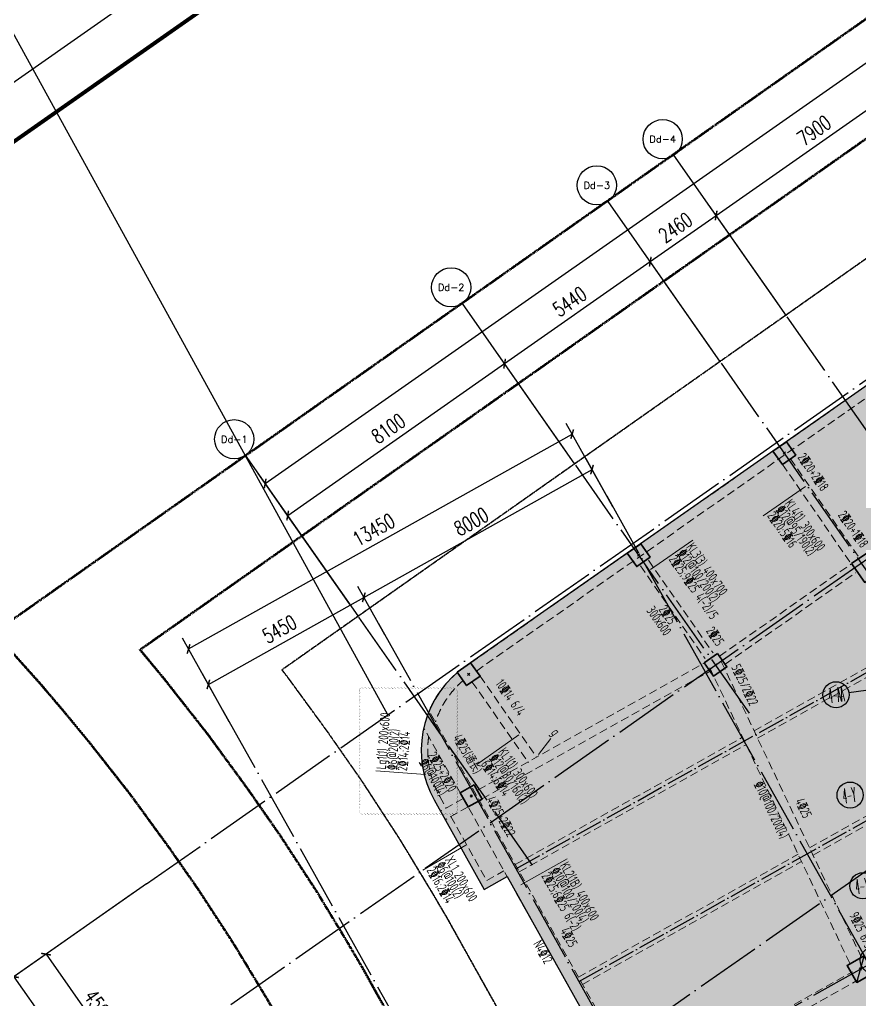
# Model space of a CAD drawing. Header units: millimetres. Extents: x 1089227 to 13101469, y 618865 to 10240562.
# Drawn here: x 3676244 to 3701960, y 4829554 to 4859553 of the extents above; entities that cross this region are included whole.
import ezdxf
from ezdxf.enums import TextEntityAlignment as Align

# ---------------------------------------------------------------- set-up
doc = ezdxf.new("R2010")
doc.units = ezdxf.units.MM
doc.header["$LTSCALE"] = 1000
doc.header["$PDMODE"] = 3
doc.header["$PDSIZE"] = 200
for name, pattern in [('A09-G-CTRL-用地红线+建筑退线_设计区$0$A02-G-MAIN-用地红线+退线_设计区$0$Redline1', [20, 10, -2, 2, -2, 2, -2]), ('A09-G-CTRL-用地红线+建筑退线_设计区$0$Controlline1', [12.8, 8, -1.6, 1.6, -1.6]), ('DOTE', [2.42, 2, -0.2, 0.02, -0.2]), ('GB_DASHDOT3', [1.0675, 0.84, -0.105, 0.0175, -0.105]), ('HIDDEN', [0.375, 0.25, -0.125])]:
    doc.linetypes.add(name, pattern=pattern)
doc.layers.get('0').update_dxf_attribs({"linetype": 'CONTINUOUS'})
doc.layers.get('Defpoints').update_dxf_attribs({"linetype": 'CONTINUOUS'})
doc.layers.add('0914调整', color=1, linetype='CONTINUOUS', plot=False)
doc.layers.add('TK-MEMO', color=8, linetype='CONTINUOUS', plot=False)
for name, color, linetype, lineweight in [('A09-G-CTRL-用地红线+建筑退线_设计区$0$Z-REDL(用地红线)', 10, 'CONTINUOUS', 60), ('A09-G-CTRL-用地红线+建筑退线_设计区$0$Z-REDL-CTRL(建筑控制线)', 40, 'CONTINUOUS', 35), ('S-BEAM-DASH', 4, 'HIDDEN', 0), ('S-COLU', 30, 'CONTINUOUS', 0), ('S-SLAB-HATCH', 73, 'CONTINUOUS', 0), ('梁原位标注', 7, 'CONTINUOUS', 18), ('梁名称编号', 2, 'CONTINUOUS', 18), ('梁标注引线', 2, 'CONTINUOUS', 18), ('梁集中标注', 2, 'CONTINUOUS', 18)]:
    doc.layers.add(name, color=color, linetype=linetype, lineweight=lineweight)
for name, color, linetype in [('AXIS', 3, 'CONTINUOUS'), ('AXIS_TEXT', 7, 'CONTINUOUS'), ('C-H', 8, 'CONTINUOUS'), ('DOTE', 1, 'DOTE'), ('S-GRID-DE', 11, 'GB_DASHDOT3'), ('TK', 4, 'CONTINUOUS'), ('TK-TEXT', 7, 'CONTINUOUS'), ('VHBoundary', 4, 'CONTINUOUS'), ('单形心', 4, 'CONTINUOUS'), ('辅助', 7, 'CONTINUOUS'), ('降板范围', 7, 'CONTINUOUS')]:
    doc.layers.add(name, color=color, linetype=linetype)
doc.styles.add('_TCH_AXIS', font='COMPLEX', dxfattribs={"bigfont": 'AllInOneBig.shx'})
doc.styles.add('_TCH_DIM_T3', font='SIMPLEX', dxfattribs={"width": 0.705882, "bigfont": 'AllInOneBig.shx'})
doc.styles.add('COMPLEX', font='COMPLEX', dxfattribs={"bigfont": 'AllInOneBig.shx'})
doc.styles.add('SADITK', font='sadixcsg.shx', dxfattribs={"bigfont": 'AllInOneBig.shx'})
doc.styles.add('SADITK-SX', font='simfang.ttf', dxfattribs={"width": 0.7})
doc.styles.add('Style 1', font='yjkeng.shx', dxfattribs={"width": 0.7, "height": 300, "bigfont": 'yjkchn.shx'})
doc.dimstyles.new('_TCH_ARCH&&150', dxfattribs={"dimtxt": 446.25, "dimasz": 150, "dimexe": 375, "dimexo": 450, "dimgap": 189.375, "dimtad": 1, "dimdec": 0, "dimzin": 0, "dimdsep": 46, "dimtxsty": '_TCH_DIM_T3', "dimblk": 'ARCHTICK', "dimcen": 0.09, "dimclrt": 7, "dimazin": 2, "dimtfac": 1, "dimtdec": 0, "dimtix": 1, "dimtmove": 2, "dimatfit": 3, "dimfxl": 0, "dimtolj": 1, "dimtzin": 0, "dimarcsym": 0})
doc.dimstyles.new('_TCH_ARCH-100', dxfattribs={"dimscale": 100, "dimtxt": 2.975, "dimasz": 1, "dimexe": 2.5, "dimexo": 3, "dimgap": 1, "dimtad": 1, "dimdec": 0, "dimzin": 0, "dimdsep": 46, "dimtxsty": '_TCH_DIM_T3', "dimblk": 'ARCHTICK', "dimcen": 0.09, "dimclrt": 7, "dimazin": 2, "dimtfac": 1, "dimtdec": 0, "dimtix": 1, "dimtmove": 2, "dimatfit": 3, "dimfxl": 0, "dimtolj": 1, "dimtzin": 0, "dimarcsym": 0})

# ---------------------------------------------------------------- blocks, each defined once
blk = doc.blocks.new('0323最综用地红线')
at = {"layer": 'A09-G-CTRL-用地红线+建筑退线_设计区$0$Z-REDL(用地红线)', "color": 1, "linetype": 'A09-G-CTRL-用地红线+建筑退线_设计区$0$A02-G-MAIN-用地红线+退线_设计区$0$Redline1', "ltscale": 0.0005}
for points in [[(8138696, 3502107), (8115930, 3542824), (8115518, 3543566), (8115083, 3544303), (8114192, 3545772), (8113134, 3547397), (8112184, 3548757), (8111024, 3550345), (8109764, 3551947), (8108980, 3552895), (8108279, 3553719), (8107449, 3554647), (8106876, 3555285), (8107102, 3555445), (8142901, 3580643), (8156927, 3591183), (8157094, 3591770), (8196348, 3620115), (8200699, 3623266), (8228263, 3643169)], [(8140691, 3504687), (8118551, 3544286), (8118121, 3545058), (8117658, 3545843), (8116732, 3547370), (8115621, 3549075), (8114626, 3550500), (8113415, 3552157), (8112100, 3553830), (8111334, 3554756), (8144666, 3578217), (8159537, 3589391), (8159695, 3589947), (8198106, 3617684), (8202457, 3620835), (8229924, 3640668)]]:
    blk.add_lwpolyline(points, dxfattribs=at)
at = {"layer": 'A09-G-CTRL-用地红线+建筑退线_设计区$0$Z-REDL-CTRL(建筑控制线)', "linetype": 'A09-G-CTRL-用地红线+建筑退线_设计区$0$Controlline1', "ltscale": 0.0005, "flags": 128}
blk.add_lwpolyline([(8299567, 3686108), (8326626, 3675265), (8336400, 3687495), (8338983, 3690878), (8341712, 3688883), (8341724, 3688834), (8348492, 3681996), (8336495, 3657264), (8335815, 3655857), (8334921, 3653765), (8334408, 3652495), (8333554, 3650188), (8332762, 3647815), (8332296, 3646270), (8331866, 3644682), (8331460, 3643007), (8331063, 3641145), (8330737, 3639422), (8330293, 3636480), (8330017, 3634043), (8329761, 3630317), (8329732, 3627942), (8329763, 3625708), (8329928, 3622644), (8330113, 3620704), (8330325, 3618642), (8330653, 3615645), (8331572, 3606971), (8333151, 3600656), (8334420, 3595620), (8335099, 3592902), (8332162, 3588340), (8329462, 3587873), (8325135, 3587049), (8322510, 3586515), (8319525, 3585891), (8317926, 3585544), (8316578, 3585249), (8315535, 3585011), (8313300, 3584499), (8310791, 3583894), (8309251, 3583537), (8305740, 3582637), (8303918, 3582156), (8302104, 3581668), (8299703, 3581012), (8297227, 3580315), (8295056, 3579682), (8292998, 3579074), (8290643, 3578358), (8288572, 3577710), (8287591, 3577398), (8286161, 3576940), (8284503, 3576401), (8282624, 3575767), (8281086, 3575247), (8278146, 3574222), (8273894, 3572680), (8272471, 3572149), (8271089, 3571640), (8267888, 3570407), (8264331, 3569000), (8260702, 3567515), (8258549, 3566609), (8254947, 3565066), (8252185, 3563832), (8250834, 3563232), (8249176, 3562470), (8247994, 3561930), (8245505, 3560754), (8242980, 3559544), (8239801, 3558013), (8237959, 3557076), (8235838, 3555996), (8233384, 3554698), (8228450, 3552051), (8226178, 3550787), (8222141, 3548504), (8215629, 3544667), (8213710, 3543497), (8193657, 3531175), (8180322, 3522990), (8166408, 3514440), (8156991, 3508658), (8151138, 3505062), (8142685, 3507267), (8121171, 3545747), (8120724, 3546549), (8120233, 3547383), (8119272, 3548967), (8118108, 3550752), (8117067, 3552244), (8115806, 3553970), (8115672, 3554140), (8146431, 3575790), (8162146, 3587599), (8162295, 3588125), (8199863, 3615253), (8204215, 3618404), (8231584, 3638167), (8260590, 3655826), (8295376, 3680010)], close=True, dxfattribs=at)
blk = doc.blocks.new('template_31-施工图_A0_A0_1.0000_3fa9c08c64a9101061c9a26412af947e', base_point=(-1189, 0))
at = {"layer": 'TK'}
blk.add_lwpolyline([(-1189, 841), (1189, 841), (1189, 0), (-1189, 0)], close=True, dxfattribs=at)
at = {"layer": 'TK', "const_width": 0.8}
blk.add_lwpolyline([(-1164, 831), (-1164, 10), (1179, 10), (1179, 831)], close=True, dxfattribs=at)
at = {"layer": 'VHBoundary'}
blk.add_lwpolyline([(-1189, 841), (1189, 841), (1189, 0), (-1189, 0)], close=True, dxfattribs=at)
at = {"layer": 'TK-MEMO', "style": 'SADITK', "width": 0.8}
for s, p in [('灰色文字和线型：不打印，请确保识别区内无其他图素；', (-1190.29, 956.19)), ('白色文字：不编辑时不打印，请勿超出所在区域。否则可能引起签章识别问题', (-1190.26, 919.14)), ('同一行需多名人员签字时，印刷体签名：1.同一行人名在同一单元中（图框、同个参照或块），若分多个，签字将出错；', (-1190.26, 882.09))]:
    blk.add_text(s, height=28.5, dxfattribs=at).set_placement(p, align=Align.BOTTOM_LEFT)
at = {"layer": 'TK-TEXT', "style": 'SADITK-SX', "width": 0.7}
for tag, p in [('市政会签', (-1176, 381.5)), ('园林会签', (-1176, 343.5)), ('幕墙会签', (-1176, 305.5)), ('装饰会签', (-1176, 267.5)), ('燃气会签', (-1176, 229.5)), ('暖通会签', (-1176, 191.5)), ('电气会签', (-1176, 153.5)), ('给排水会签', (-1176, 115.5)), ('结构会签', (-1176, 77.5)), ('建筑会签', (-1176, 39.5))]:
    blk.add_attdef(tag, text='', height=4, rotation=90, dxfattribs=at).set_placement(p, align=Align.MIDDLE_CENTER)
for tag, height, p in [('专业审定', 4, (1134.75, 268)), ('专业审核', 4, (1134.75, 248)), ('项目负责1', 4, (1134.75, 238)), ('项目负责2', 4, (1134.75, 228)), ('专业负责1', 4, (1134.75, 218)), ('专业负责2', 4, (1134.75, 208)), ('专业校对', 4, (1134.75, 198)), ('专业设计', 4, (1134.75, 188)), ('方案设计', 4, (1134.75, 178)), ('专业制图', 4, (1134.75, 168)), ('建设单位_001', 4, (1148.5, 140)), ('建设地点_001', 4, (1148.5, 124)), ('工程名称_001', 4, (1148.5, 106)), ('子项名称_001', 4, (1148.5, 86)), ('图纸名称_001', 4, (1148.5, 66)), ('版次', 4, (1129.5, 53)), ('日期', 4, (1165, 53)), ('图别', 4, (1129.5, 43)), ('图号', 4, (1165, 43)), ('合同号', 4, (1136, 30)), ('项目编号1', 2, (1114.06, 13.58)), ('阶段编号1', 2, (1132.25, 13.75)), ('子项编号1', 2, (1144.75, 13.75))]:
    blk.add_attdef(tag, text='', height=height, dxfattribs=at).set_placement(p, align=Align.MIDDLE_CENTER)
blk = doc.blocks.new('_AXISO')
blk.add_circle((0, 0), 0.5)
at = {"layer": 'AXIS_TEXT', "style": 'COMPLEX', "width": 1.041667}
blk.add_attdef('A', text='', height=0.56, dxfattribs=at).set_placement((-0.25, -0.28), (0.25, -0.28), align=Align.FIT)
blk = doc.blocks.new('_ArchTick')
at = {"color": 0, "linetype": 'ByBlock', "const_width": 0.3}
blk.add_lwpolyline([(-0.71, -0.71), (0.71, 0.71)], dxfattribs=at)
blk = doc.blocks.new('*D45')
at = {"layer": 'AXIS', "color": 0, "lineweight": -2, "transparency": 16777216}
for p, q in [((-1568, 35500), (-4818, 35500)), ((-4568, -1000), (-4568, 35500)), ((-1568, -1000), (-4818, -1000))]:
    blk.add_line(p, q, dxfattribs=at)
at = {"layer": 'Defpoints', "color": 0, "transparency": 16777216}
for p in [(-4568, 35500), (-1268, 35500), (-1268, -1000)]:
    blk.add_point(p, dxfattribs=at)
at = {"layer": 'AXIS', "color": 0, "linetype": 'ByBlock', "lineweight": -2, "transparency": 16777216, "xscale": 100, "yscale": 100, "zscale": 100}
for p, rotation in [((-4568, 35500), 90), ((-4568, -1000), 270)]:
    blk.add_blockref('_ArchTick', p, dxfattribs=dict(at, rotation=rotation))
at = {"layer": 'AXIS', "color": 7, "transparency": 16777216, "insert": (-4817, 17250), "char_height": 297.5, "attachment_point": 5, "rotation": 90, "style": '_TCH_DIM_T3'}
blk.add_mtext('\\A1;36500', dxfattribs=at)
blk = doc.blocks.new('*D416')
at = {"layer": 'AXIS', "color": 0, "lineweight": -2, "transparency": 16777216}
for p, q in [((-209784, 19436), (-211213, 21988)), ((-222765, 15090), (-211030, 21661)), ((-221519, 12865), (-222948, 15417))]:
    blk.add_line(p, q, dxfattribs=at)
at = {"layer": 'Defpoints', "color": 0, "transparency": 16777216}
for p in [(-211030, 21661), (-209564, 19043), (-221300, 12472)]:
    blk.add_point(p, dxfattribs=at)
at = {"layer": 'AXIS', "color": 0, "lineweight": -2, "transparency": 16777216, "xscale": 150, "yscale": 150, "zscale": 150}
for p, rotation in [((-211030, 21661), 29.2447278322574), ((-222765, 15090), 209.2447278322574)]:
    blk.add_blockref('_ArchTick', p, dxfattribs=dict(at, rotation=rotation))
at = {"layer": 'AXIS', "color": 7, "transparency": 16777216, "insert": (-217099, 18735), "char_height": 446.2, "attachment_point": 5, "rotation": 29.2447, "style": '_TCH_DIM_T3'}
blk.add_mtext('\\A1;13450', dxfattribs=at)
blk = doc.blocks.new('*D417')
at = {"layer": 'AXIS', "color": 0, "lineweight": -2, "transparency": 16777216}
for p, q in [((-216764, 15527), (-217587, 16997)), ((-222159, 14007), (-217404, 16670)), ((-221519, 12865), (-222342, 14335))]:
    blk.add_line(p, q, dxfattribs=at)
at = {"layer": 'Defpoints', "color": 0, "transparency": 16777216}
for p in [(-217404, 16670), (-216544, 15135), (-221300, 12472)]:
    blk.add_point(p, dxfattribs=at)
at = {"layer": 'AXIS', "color": 0, "lineweight": -2, "transparency": 16777216, "xscale": 150, "yscale": 150, "zscale": 150}
for p, rotation in [((-217404, 16670), 29.24472783225806), ((-222159, 14007), 209.2447278322581)]:
    blk.add_blockref('_ArchTick', p, dxfattribs=dict(at, rotation=rotation))
at = {"layer": 'AXIS', "color": 7, "transparency": 16777216, "insert": (-219983, 15699), "char_height": 446.2, "attachment_point": 5, "rotation": 29.2447, "style": '_TCH_DIM_T3'}
blk.add_mtext('\\A1;5450', dxfattribs=at)
blk = doc.blocks.new('*D418')
at = {"layer": 'AXIS', "color": 0, "lineweight": -2, "transparency": 16777216}
for p, q in [((-209784, 19436), (-210607, 20905)), ((-217404, 16670), (-210424, 20578)), ((-216764, 15527), (-217587, 16997))]:
    blk.add_line(p, q, dxfattribs=at)
at = {"layer": 'Defpoints', "color": 0, "transparency": 16777216}
for p in [(-210424, 20578), (-209564, 19043), (-216544, 15135)]:
    blk.add_point(p, dxfattribs=at)
at = {"layer": 'AXIS', "color": 0, "lineweight": -2, "transparency": 16777216, "xscale": 150, "yscale": 150, "zscale": 150}
for p, rotation in [((-210424, 20578), 29.24472783225697), ((-217404, 16670), 209.244727832257)]:
    blk.add_blockref('_ArchTick', p, dxfattribs=dict(at, rotation=rotation))
at = {"layer": 'AXIS', "color": 7, "transparency": 16777216, "insert": (-214115, 18984), "char_height": 446.2, "attachment_point": 5, "rotation": 29.2447, "style": '_TCH_DIM_T3'}
blk.add_mtext('\\A1;8000', dxfattribs=at)
blk = doc.blocks.new('*D467')
at = {"layer": 'AXIS', "color": 0, "lineweight": -2, "transparency": 16777216}
for p, q in [((-224420, 7648), (-228413, 4851)), ((-228105, 5066), (-221050, -5009)), ((-217364, -2427), (-221357, -5224))]:
    blk.add_line(p, q, dxfattribs=at)
at = {"layer": 'Defpoints', "color": 0, "transparency": 16777216}
for p in [(-224051, 7906), (-216995, -2169), (-221050, -5009)]:
    blk.add_point(p, dxfattribs=at)
at = {"layer": 'AXIS', "color": 0, "lineweight": -2, "transparency": 16777216, "xscale": 150, "yscale": 150, "zscale": 150}
for p, rotation in [((-228105, 5066), 125.0053220653171), ((-221050, -5009), 305.0053220653171)]:
    blk.add_blockref('_ArchTick', p, dxfattribs=dict(at, rotation=rotation))
at = {"layer": 'AXIS', "color": 7, "transparency": 16777216, "insert": (-224240, 265), "char_height": 446.2, "attachment_point": 5, "rotation": 305.0053, "style": '_TCH_DIM_T3'}
blk.add_mtext('\\A1;12300', dxfattribs=at)
blk = doc.blocks.new('*D469')
at = {"layer": 'AXIS', "color": 0, "lineweight": -2, "transparency": 16777216}
for p, q in [((-224420, 7648), (-227430, 5539)), ((-227123, 5755), (-224541, 2069)), ((-221838, 3962), (-224848, 1853))]:
    blk.add_line(p, q, dxfattribs=at)
at = {"layer": 'Defpoints', "color": 0, "transparency": 16777216}
for p in [(-224051, 7906), (-221470, 4220), (-224541, 2069)]:
    blk.add_point(p, dxfattribs=at)
at = {"layer": 'AXIS', "color": 0, "lineweight": -2, "transparency": 16777216, "xscale": 150, "yscale": 150, "zscale": 150}
for p, rotation in [((-227123, 5755), 125.0053220653233), ((-224541, 2069), 305.0053220653233)]:
    blk.add_blockref('_ArchTick', p, dxfattribs=dict(at, rotation=rotation))
at = {"layer": 'AXIS', "color": 7, "transparency": 16777216, "insert": (-225494, 4148), "char_height": 446.2, "attachment_point": 5, "rotation": 305.0053, "style": '_TCH_DIM_T3'}
blk.add_mtext('\\A1;4500', dxfattribs=at)
blk = doc.blocks.new('*D470')
at = {"layer": 'AXIS', "color": 0, "lineweight": -2, "transparency": 16777216}
for p, q in [((-36450, 143503), (-39246, 147497)), ((-220421, 20154), (-39031, 147189)), ((-217839, 16468), (-220636, 20461))]:
    blk.add_line(p, q, dxfattribs=at)
at = {"layer": 'Defpoints', "color": 0, "transparency": 16777216}
for p in [(-39031, 147189), (-36192, 143135), (-217581, 16100)]:
    blk.add_point(p, dxfattribs=at)
at = {"layer": 'AXIS', "color": 0, "lineweight": -2, "transparency": 16777216, "xscale": 150, "yscale": 150, "zscale": 150}
for p, rotation in [((-39031, 147189), 35.00532206532372), ((-220421, 20154), 215.0053220653237)]:
    blk.add_blockref('_ArchTick', p, dxfattribs=dict(at, rotation=rotation))
at = {"layer": 'AXIS', "color": 7, "transparency": 16777216, "insert": (-129962, 84010), "char_height": 446.2, "attachment_point": 5, "rotation": 35.0053, "style": '_TCH_DIM_T3'}
blk.add_mtext('\\A1;221450', dxfattribs=at)
blk = doc.blocks.new('*D471')
at = {"layer": 'AXIS', "color": 0, "lineweight": -2, "transparency": 16777216}
for p, q in [((-211204, 21115), (-213313, 24125)), ((-219732, 19171), (-213097, 23818)), ((-217839, 16468), (-219947, 19478))]:
    blk.add_line(p, q, dxfattribs=at)
at = {"layer": 'Defpoints', "color": 0, "transparency": 16777216}
for p in [(-213097, 23818), (-210946, 20746), (-217581, 16100)]:
    blk.add_point(p, dxfattribs=at)
at = {"layer": 'AXIS', "color": 0, "lineweight": -2, "transparency": 16777216, "xscale": 150, "yscale": 150, "zscale": 150}
for p, rotation in [((-213097, 23818), 35.00532206532461), ((-219732, 19171), 215.0053220653246)]:
    blk.add_blockref('_ArchTick', p, dxfattribs=dict(at, rotation=rotation))
at = {"layer": 'AXIS', "color": 7, "transparency": 16777216, "insert": (-216651, 21832), "char_height": 446.2, "attachment_point": 5, "rotation": 35.0053, "style": '_TCH_DIM_T3'}
blk.add_mtext('\\A1;8100', dxfattribs=at)
blk = doc.blocks.new('*D472')
at = {"layer": 'AXIS', "color": 0, "lineweight": -2, "transparency": 16777216}
for p, q in [((-206748, 24235), (-208857, 27246)), ((-213097, 23818), (-208642, 26938)), ((-211204, 21115), (-213313, 24125))]:
    blk.add_line(p, q, dxfattribs=at)
at = {"layer": 'Defpoints', "color": 0, "transparency": 16777216}
for p in [(-208642, 26938), (-206490, 23867), (-210946, 20746)]:
    blk.add_point(p, dxfattribs=at)
at = {"layer": 'AXIS', "color": 0, "lineweight": -2, "transparency": 16777216, "xscale": 150, "yscale": 150, "zscale": 150}
for p, rotation in [((-208642, 26938), 35.00532206532261), ((-213097, 23818), 215.0053220653226)]:
    blk.add_blockref('_ArchTick', p, dxfattribs=dict(at, rotation=rotation))
at = {"layer": 'AXIS', "color": 7, "transparency": 16777216, "insert": (-211106, 25716), "char_height": 446.2, "attachment_point": 5, "rotation": 35.0053, "style": '_TCH_DIM_T3'}
blk.add_mtext('\\A1;5440', dxfattribs=at)
blk = doc.blocks.new('*D473')
at = {"layer": 'AXIS', "color": 0, "lineweight": -2, "transparency": 16777216}
for p, q in [((-204733, 25647), (-206842, 28657)), ((-208642, 26938), (-206627, 28350)), ((-206748, 24235), (-208857, 27246))]:
    blk.add_line(p, q, dxfattribs=at)
at = {"layer": 'Defpoints', "color": 0, "transparency": 16777216}
for p in [(-206627, 28350), (-204475, 25278), (-206490, 23867)]:
    blk.add_point(p, dxfattribs=at)
at = {"layer": 'AXIS', "color": 0, "lineweight": -2, "transparency": 16777216, "xscale": 150, "yscale": 150, "zscale": 150}
for p, rotation in [((-206627, 28350), 35.0053220653228), ((-208642, 26938), 215.0053220653228)]:
    blk.add_blockref('_ArchTick', p, dxfattribs=dict(at, rotation=rotation))
at = {"layer": 'AXIS', "color": 7, "transparency": 16777216, "insert": (-207871, 27982), "char_height": 446.2, "attachment_point": 5, "rotation": 35.0053, "style": '_TCH_DIM_T3'}
blk.add_mtext('\\A1;2460', dxfattribs=at)
blk = doc.blocks.new('*D474')
at = {"layer": 'AXIS', "color": 0, "lineweight": -2, "transparency": 16777216}
for p, q in [((-198263, 30178), (-200371, 33189)), ((-206627, 28350), (-200156, 32881)), ((-204733, 25647), (-206842, 28657))]:
    blk.add_line(p, q, dxfattribs=at)
at = {"layer": 'Defpoints', "color": 0, "transparency": 16777216}
for p in [(-200156, 32881), (-198004, 29810), (-204475, 25278)]:
    blk.add_point(p, dxfattribs=at)
at = {"layer": 'AXIS', "color": 0, "lineweight": -2, "transparency": 16777216, "xscale": 150, "yscale": 150, "zscale": 150}
for p, rotation in [((-200156, 32881), 35.00532206532433), ((-206627, 28350), 215.0053220653243)]:
    blk.add_blockref('_ArchTick', p, dxfattribs=dict(at, rotation=rotation))
at = {"layer": 'AXIS', "color": 7, "transparency": 16777216, "insert": (-203628, 30953), "char_height": 446.2, "attachment_point": 5, "rotation": 35.0053, "style": '_TCH_DIM_T3'}
blk.add_mtext('\\A1;7900', dxfattribs=at)
blk = doc.blocks.new('BANWANG_XINGXIN')
at = {"color": 0}
for points in [[(0.71, 0.71), (-0.71, -0.71)], [(-0.71, 0.71), (0.71, -0.71)]]:
    blk.add_lwpolyline(points, dxfattribs=at)
blk = doc.blocks.new('1F柱网-0808')
at = {"layer": 'S-COLU', "lineweight": 35}
for points in [[(-19665, 74123), (-20075, 73837), (-19788, 73427), (-19379, 73714)], [(-24121, 71003), (-24531, 70716), (-24244, 70306), (-23834, 70593)], [(-17670, 70394), (-17178, 70738), (-16777, 70165), (-17268, 69821)], [(-21769, 67644), (-22179, 67358), (-21892, 66948), (-21483, 67235)], [(-29323, 67360), (-29732, 67073), (-29446, 66663), (-29036, 66950)], [(-29211, 63631), (-29647, 63387), (-29403, 62951), (-28966, 63195)], [(-17284, 58400), (-17807, 58107), (-17514, 57583), (-16991, 57876)]]:
    blk.add_lwpolyline(points, close=True, dxfattribs=at)
at = {"layer": '单形心', "xscale": 50, "yscale": 50, "zscale": 50}
for p in [(-19727, 73775), (-24183, 70655), (-21831, 67296), (-29384, 67012), (-29307, 63291), (-17399, 57991)]:
    blk.add_blockref('BANWANG_XINGXIN', p, dxfattribs=at)
blk = doc.blocks.new('2FJGBZ')
at = {"layer": 'C-H'}
h = blk.add_hatch(color=256, dxfattribs=at)
h.dxf.hatch_style = 1
h.paths.add_polyline_path([(-20075, 73837), (-19666, 74124), (-19378, 73714), (-19788, 73428)])
h = blk.add_hatch(color=256, dxfattribs=at)
h.dxf.hatch_style = 1
h.paths.add_polyline_path([(-24531, 70716), (-24121, 71003), (-23833, 70592), (-24244, 70307)])
h = blk.add_hatch(color=256, dxfattribs=at)
h.dxf.hatch_style = 1
h.paths.add_polyline_path([(-17670, 70394), (-17178, 70738), (-16776, 70164), (-17268, 69821)])
h = blk.add_hatch(color=256, dxfattribs=at)
h.dxf.hatch_style = 1
h.paths.add_polyline_path([(-22179, 67358), (-21769, 67644), (-21481, 67234), (-21892, 66948)])
h = blk.add_hatch(color=256, dxfattribs=at)
h.dxf.hatch_style = 1
h.paths.add_polyline_path([(-29732, 67073), (-29323, 67360), (-29035, 66950), (-29445, 66664)])
h = blk.add_hatch(color=256, dxfattribs=at)
h.dxf.hatch_style = 1
h.paths.add_polyline_path([(-29644, 63389), (-29209, 63631), (-28963, 63196), (-29401, 62951)])
h = blk.add_hatch(color=256, dxfattribs=at)
h.dxf.hatch_style = 1
h.paths.add_polyline_path([(-17807, 58107), (-17282, 58401), (-16990, 57876), (-17514, 57583)])
at = {"layer": 'S-SLAB-HATCH'}
h = blk.add_hatch(dxfattribs=at)
h.set_pattern_fill('松散材料', color=256, scale=200, angle=8)
h.set_pattern_definition([(8.0000004, (-5457252.86, 1932872.46), (133.485347, 397.445483), [0, -375])])
h.paths.add_polyline_path([(-9941, 34947), (-8108, 35973), (-7021, 34031), (-8854, 33005)], flags=16)
h.paths.add_polyline_path([(-5324, 26702), (-3492, 27727), (-2393, 25764), (-4225, 24738)], flags=16)
h.paths.add_polyline_path([(-593, 32496), (-676, 33091), (-924, 33056), (-1230, 35235), (701, 35506), (1091, 32733)], flags=16)
h.paths.add_polyline_path([(9248, 37919), (14299, 38629), (14772, 35262), (9722, 34554)], flags=16)
h.paths.add_polyline_path([(-685, 57224), (-2616, 56953), (-2950, 59330), (-1019, 59601)], flags=17)
h.paths.add_polyline_path([(-1646, 64057), (-2933, 63876), (-3114, 65163), (-1827, 65344)], flags=16)
h.paths.add_polyline_path([(-24126, 53937), (-21332, 55501), (-20160, 53408), (-22952, 51844)], flags=16)
edge = h.paths.add_edge_path()
edge.add_line((8274, 69995), (8191, 70590))
edge.add_line((8191, 70590), (3804, 69973))
edge.add_line((3804, 69973), (2121, 81951))
edge.add_line((2121, 81951), (-4347, 81042))
edge.add_line((-4347, 81042), (-6158, 83583))
edge.add_line((-6158, 83583), (-29732, 67073))
edge.add_line((-29732, 67073), (-29727, 67065))
edge.add_arc((-27730, 64687), 3105, 130.0192, 209.2114)
edge.add_line((-30440, 63171), (-28906, 60430))
edge.add_line((-28906, 60430), (-28209, 60820))
edge.add_line((-28209, 60820), (-23030, 51571))
edge.add_line((-23030, 51571), (-21720, 52305))
edge.add_line((-21720, 52305), (-19375, 48117))
edge.add_line((-19375, 48117), (-20683, 47384))
edge.add_line((-20683, 47384), (-16580, 40054))
edge.add_line((-16580, 40054), (-15271, 40787))
edge.add_line((-15271, 40787), (-13928, 38388))
edge.add_line((-13928, 38388), (-15237, 37655))
edge.add_line((-15237, 37655), (-7004, 22953))
edge.add_line((-7004, 22953), (-2295, 25590))
edge.add_line((-2295, 25590), (192, 21150))
edge.add_line((192, 21150), (9708, 26465))
edge.add_line((9708, 26465), (9462, 26902))
edge.add_line((9462, 26902), (13922, 29398))
edge.add_line((13922, 29398), (14261, 29587))
edge.add_line((14261, 29587), (12238, 32884))
edge.add_line((12238, 32884), (12186, 33190))
edge.add_line((12186, 33190), (11986, 34618))
edge.add_line((11986, 34618), (14806, 35014))
edge.add_line((14806, 35014), (14841, 34766))
edge.add_line((14841, 34766), (15435, 34850))
edge.add_line((15435, 34850), (15296, 35840))
edge.add_line((15296, 35840), (15049, 35805))
edge.add_line((15049, 35805), (14786, 37687))
edge.add_line((14786, 37687), (14735, 37681))
edge.add_line((14735, 37681), (14054, 42533))
edge.add_line((14054, 42533), (15292, 42708))
edge.add_line((15292, 42708), (15390, 42014))
edge.add_line((15390, 42014), (15786, 42070))
edge.add_line((15786, 42070), (15647, 43059))
edge.add_line((15647, 43059), (14012, 42829))
edge.add_line((14012, 42829), (13886, 43721))
edge.add_line((13886, 43721), (13985, 43736))
edge.add_line((13985, 43736), (13889, 44429))
edge.add_line((13889, 44429), (5471, 43245))
edge.add_line((5471, 43245), (5422, 43593))
edge.add_line((5422, 43593), (2748, 43216))
edge.add_line((2748, 43216), (1399, 52821))
edge.add_line((1399, 52821), (1744, 52870))
edge.add_line((1744, 52870), (1737, 52919))
edge.add_line((1737, 52919), (2332, 53003))
edge.add_line((2332, 53003), (2338, 52953))
edge.add_line((2338, 52953), (3676, 53141))
edge.add_line((3676, 53141), (3627, 53490))
edge.add_line((3627, 53490), (2735, 53363))
edge.add_line((2735, 53363), (2179, 57324))
edge.add_line((2179, 57324), (-346, 56969))
edge.add_line((-346, 56969), (-388, 57266))
edge.add_line((-388, 57266), (-685, 57224))
edge.add_line((-685, 57224), (-1450, 62671))
edge.add_line((-1450, 62671), (-1154, 62713))
edge.add_line((-1154, 62713), (-1975, 68555))
edge.add_line((-1975, 68555), (8274, 69995))
h.paths.add_polyline_path([(-14963, 37579), (-12696, 38848), (-11523, 36754), (-13791, 35485)], flags=16)
at = {"layer": 'S-BEAM-DASH'}
for p, q in [((-29322, 67359), (-6484, 83354)), ((-29148, 67110), (-6312, 83109)), ((-19542, 73598), (-17433, 70560)), ((-19788, 73427), (-17678, 70388)), ((-24131, 70324), (-22154, 67497)), ((-23886, 70496), (-21909, 67669)), ((-21712, 67563), (-17691, 70379)), ((-21540, 67317), (-17543, 70116)), ((-20654, 65280), (-14937, 68480)), ((-20546, 65053), (-14815, 68262)), ((-29091, 63479), (-22148, 67366)), ((-22011, 67211), (-17726, 58168)), ((-21650, 67382), (-17365, 58339)), ((-29036, 66950), (-27305, 64479)), ((-28971, 63203), (-22001, 67104)), ((-29282, 66778), (-27551, 64307)), ((-24196, 54472), (-30591, 65894)), ((-18958, 61702), (-11744, 65741)), ((-18851, 61475), (-11622, 65523)), ((-23030, 51571), (-30758, 65374)), ((-27958, 61190), (-21004, 65084)), ((-27835, 60972), (-20896, 64857)), ((-30440, 63171), (-28906, 60430)), ((-30266, 63269), (-30071, 62921)), ((-29548, 63214), (-30246, 62823)), ((-29401, 62952), (-30099, 62562)), ((-29924, 62659), (-28829, 60702)), ((-26028, 57744), (-19308, 61506)), ((-25906, 57525), (-19201, 61280)), ((-28829, 60702), (-28307, 60995)), ((-28906, 60430), (-28209, 60820)), ((-24011, 54345), (-17641, 57912)), ((-23864, 54084), (-17495, 57650))]:
    blk.add_line(p, q, dxfattribs=at)
for points in [[(-29741, 67053, 0.131251), (-30653, 65736, 0.131251)], [(-29547, 66824, 0.139257), (-30399, 65551, 0.131251)], [(-30606, 65101, 0.164741), (-30266, 63269)]]:
    blk.add_lwpolyline(points, format="xyb", dxfattribs=at)
at = {"layer": 'S-GRID-DE'}
for p, q in [((-27940, 61057), (-14734, 68451)), ((-26010, 57610), (-11450, 65763))]:
    blk.add_line(p, q, dxfattribs=at)
blk.add_lwpolyline([(-17514, 57583), (-17284, 58398)], dxfattribs=at)
at = {"layer": '降板范围'}
blk.add_lwpolyline([(-6158, 83583), (-29732, 67073), (-29727, 67065, 0.359996), (-30440, 63171), (-28906, 60430), (-28208, 60821), (-22982, 51484), (-21671, 52218), (-19375, 48117), (-20683, 47384), (-16582, 40054)], format="xyb", dxfattribs=at)
blk.add_blockref('1F柱网-0808', (0, 0))
blk = doc.blocks.new('52+', base_point=(0, -1000))
at = {"layer": 'AXIS'}
blk.add_line((-1268, 35500), (-5268, 35500), dxfattribs=at)
ref = blk.add_blockref('_AXISO', (-5668, 35500), dxfattribs=dict(at, xscale=800, yscale=800, zscale=800))
ref.add_attrib('A', '4-AA', (-5894.3, 35273.7), dxfattribs={"color": 7, "height": 452.55, "style": '_TCH_AXIS', "width": 0.244186})
ref = blk.add_blockref('_AXISO', (-5668, 32401.8), dxfattribs=dict(at, xscale=800, yscale=800, zscale=800))
ref.add_attrib('A', '4-Y', (-5894.3, 32175.5), dxfattribs={"color": 7, "height": 452.55, "style": '_TCH_AXIS', "width": 0.318182})
ref = blk.add_blockref('_AXISO', (-5668, 29600), dxfattribs=dict(at, xscale=800, yscale=800, zscale=800))
ref.add_attrib('A', '4-X', (-5894.3, 29373.7), dxfattribs={"color": 7, "height": 452.55, "style": '_TCH_AXIS', "width": 0.323077})
ref = blk.add_blockref('_AXISO', (-5668, 27300), dxfattribs=dict(at, xscale=800, yscale=800, zscale=800))
ref.add_attrib('A', '4-W', (-5894.3, 27073.7), dxfattribs={"color": 7, "height": 452.55, "style": '_TCH_AXIS', "width": 0.304348})
dim = blk.add_aligned_dim(p1=(-1268, -1000), p2=(-1268, 35500), distance=3300, dimstyle='_TCH_ARCH-100', dxfattribs=at)
dim.commit()
dim.dimension.update_dxf_attribs({"geometry": '*D45', "text_midpoint": (-4816.8, 17250)})
blk = doc.blocks.new('塔楼轴网260428')
at = {"layer": '辅助', "rotation": 8.00000038206086}
blk.add_blockref('52+', (-192268.4, -21666.4), dxfattribs=at)
blk = doc.blocks.new('裙房轴网260428')
at = {"layer": 'AXIS'}
for p, q in [((-204475.3, 25278), (-207917.3, 30192.6)), ((-206490.3, 23866.8), (-209932.2, 28781.4)), ((-210946.2, 20746.1), (-214388.1, 25660.7)), ((-217580.9, 16099.6), (-221022.8, 21014.1)), ((-224051, 7905.7), (-228965.5, 4463.8))]:
    blk.add_line(p, q, dxfattribs=at)
at = {"layer": 'DOTE', "color": 16}
blk.add_line((-224051, 7905.7), (-46757, 132072.8), dxfattribs=at)
at = {"layer": 'DOTE', "color": 16, "linetype": 'DOTE'}
for p, q in [((-221469.5, 4219.8), (-44175.6, 128386.9)), ((-216995, -2169.2), (-151549, 43665.7)), ((-199140.4, 17660.4), (-204475.3, 25278)), ((-201155.4, 16249.2), (-206490.3, 23866.8)), ((-205611.3, 13128.5), (-210946.2, 20746.1)), ((-209975.5, 19777.9), (-170146.2, -51357.7)), ((-212246, 8481.9), (-217580.9, 16099.6)), ((-216955.8, 15869.5), (-177126.5, -55266.1)), ((-221711.1, 13207), (-181881.9, -57928.6)), ((-216303.5, -2591.8), (-196756.1, 8352.9))]:
    blk.add_line(p, q, dxfattribs=at)
at = {"layer": 'AXIS'}
ref = blk.add_blockref('_AXISO', (-208261.4, 30684), dxfattribs=dict(at, xscale=1200, yscale=1200, zscale=1200))
ref.add_attrib('A', 'Dd-4', dxfattribs={"layer": 'AXIS_TEXT', "height": 201.47, "style": '_TCH_AXIS'}).set_placement((-208669.2, 30583.3), (-207853.7, 30583.3), align=Align.FIT)
ref = blk.add_blockref('_AXISO', (-210276.4, 29272.9), dxfattribs=dict(at, xscale=1200, yscale=1200, zscale=1200))
ref.add_attrib('A', 'Dd-3', dxfattribs={"layer": 'AXIS_TEXT', "height": 206.04, "style": '_TCH_AXIS'}).set_placement((-210683.6, 29169.8), (-209869.3, 29169.8), align=Align.FIT)
ref = blk.add_blockref('_AXISO', (-214732.3, 26152.2), dxfattribs=dict(at, xscale=1200, yscale=1200, zscale=1200))
ref.add_attrib('A', 'Dd-2', dxfattribs={"layer": 'AXIS_TEXT', "height": 206.04, "style": '_TCH_AXIS'}).set_placement((-215139.5, 26049.2), (-214325.2, 26049.2), align=Align.FIT)
ref = blk.add_blockref('_AXISO', (-221367, 21505.6), dxfattribs=dict(at, xscale=1200, yscale=1200, zscale=1200))
ref.add_attrib('A', 'Dd-1', dxfattribs={"layer": 'AXIS_TEXT', "height": 218.38, "style": '_TCH_AXIS'}).set_placement((-221772.6, 21396.4), (-220961.5, 21396.4), align=Align.FIT)
for p1, p2, distance, picture, middle in [((-217580.9, 16099.6), (-36191.5, 143134.9), 4950, '*D470', (-129962.4, 84009.6)), ((-204475.3, 25278), (-198004.5, 29809.8), 3750, '*D474', (-203627.7, 30953.4)), ((-206490.3, 23866.8), (-204475.3, 25278), 3750, '*D473', (-207870.7, 27981.9)), ((-210946.2, 20746.1), (-206490.3, 23866.8), 3750, '*D472', (-211106.1, 25716)), ((-217580.9, 16099.6), (-210946.2, 20746.1), 3750, '*D471', (-216651.4, 21832.3)), ((-221299.6, 12472), (-209563.9, 19042.9), 3000, '*D416', (-217098.9, 18735)), ((-216544.3, 15134.6), (-209563.9, 19042.9), 1759.7, '*D418', (-214115.3, 18984)), ((-221299.6, 12472), (-216544.3, 15134.6), 1759.7, '*D417', (-219983.1, 15698.6)), ((-224051, 7905.7), (-216995, -2169.2), -4950, '*D467', (-224239.7, 265.3)), ((-224051, 7905.7), (-221469.5, 4219.8), -3750, '*D469', (-225494, 4148.2))]:
    dim = blk.add_aligned_dim(p1=p1, p2=p2, distance=distance, dimstyle='_TCH_ARCH&&150', dxfattribs=at)
    dim.commit()
    dim.dimension.update_dxf_attribs({"geometry": picture, "text_midpoint": middle})
blk = doc.blocks.new('04地块地下轴网260428')
for name in ['裙房轴网260428', '塔楼轴网260428']:
    blk.add_blockref(name, (0, 0))

msp = doc.modelspace()

# ---------------------------------------------------------------- linework, layer by layer
at = {"layer": '0914调整'}
msp.add_lwpolyline([(3687503.777, 4838285.656), (3629120.668, 4944531.403)], dxfattribs=at)
msp.add_lwpolyline([(3686660.592, 4839086.443, 0, 10, -0.52056705), (3686760.592, 4839086.443, 0, 10, -0.52056705), (3686860.592, 4839086.443, 0, 10, -0.52056705), (3686960.592, 4839086.443, 0, 10, -0.52056705), (3687060.592, 4839086.443, 0, 10, -0.52056705), (3687160.592, 4839086.443, 0, 10, -0.52056705), (3687260.592, 4839086.443, 0, 10, -0.52056705), (3687360.592, 4839086.443, 0, 10, -0.52056705), (3687460.592, 4839086.443, 0, 10, -0.52056705), (3687560.592, 4839086.443, 0, 10, -0.52056705), (3687660.592, 4839086.443, 0, 10, -0.52056705), (3687760.592, 4839086.443, 0, 10, -0.52056705), (3687860.592, 4839086.443, 0, 10, -0.52056705), (3687960.592, 4839086.443, 0, 10, -0.52056705), (3688060.592, 4839086.443, 0, 10, -0.52056705), (3688160.592, 4839086.443, 0, 10, -0.52056705), (3688260.592, 4839086.443, 0, 10, -0.52056705), (3688360.592, 4839086.443, 0, 10, -0.52056705), (3688460.592, 4839086.443, 0, 10, -0.52056705), (3688560.592, 4839086.443, 0, 10, -0.52056705), (3688660.592, 4839086.443, 0, 10, -0.52056705), (3688760.592, 4839086.443, 0, 10, -0.52056705), (3688860.592, 4839086.443, 0, 10, -0.52056705), (3688960.592, 4839086.443, 0, 10, -0.52056705), (3689060.592, 4839086.443, 0, 10, -0.52056705), (3689160.592, 4839086.443, 0, 10, -0.52056705), (3689260.592, 4839086.443, 0, 10, -0.52056705), (3689360.592, 4839086.443, 0, 10, -0.52056705), (3689460.592, 4839086.443, 0, 10, -0.52056705), (3689560.592, 4839086.443, 0, 10, -0.52056705), (3689612.062, 4839037.913, 0, 10, -0.52056705), (3689612.062, 4838937.913, 0, 10, -0.52056705), (3689612.062, 4838837.913, 0, 10, -0.52056705), (3689612.062, 4838737.913, 0, 10, -0.52056705), (3689612.062, 4838637.913, 0, 10, -0.52056705), (3689612.062, 4838537.913, 0, 10, -0.52056705), (3689612.062, 4838437.913, 0, 10, -0.52056705), (3689612.062, 4838337.913, 0, 10, -0.52056705), (3689612.062, 4838237.913, 0, 10, -0.52056705), (3689612.062, 4838137.913, 0, 10, -0.52056705), (3689612.062, 4838037.913, 0, 10, -0.52056705), (3689612.062, 4837937.913, 0, 10, -0.52056705), (3689612.062, 4837837.913, 0, 10, -0.52056705), (3689612.062, 4837737.913, 0, 10, -0.52056705), (3689612.062, 4837637.913, 0, 10, -0.52056705), (3689612.062, 4837537.913, 0, 10, -0.52056705), (3689612.062, 4837437.913, 0, 10, -0.52056705), (3689612.062, 4837337.913, 0, 10, -0.52056705), (3689612.062, 4837237.913, 0, 10, -0.52056705), (3689612.062, 4837137.913, 0, 10, -0.52056705), (3689612.062, 4837037.913, 0, 10, -0.52056705), (3689612.062, 4836937.913, 0, 10, -0.52056705), (3689612.062, 4836837.913, 0, 10, -0.52056705), (3689612.062, 4836737.913, 0, 10, -0.52056705), (3689612.062, 4836637.913, 0, 10, -0.52056705), (3689612.062, 4836537.913, 0, 10, -0.52056705), (3689612.062, 4836437.913, 0, 10, -0.52056705), (3689612.062, 4836337.913, 0, 10, -0.52056705), (3689612.062, 4836237.913, 0, 10, -0.52056705), (3689612.062, 4836137.913, 0, 10, -0.52056705), (3689612.062, 4836037.913, 0, 10, -0.52056705), (3689612.062, 4835937.913, 0, 10, -0.52056705), (3689612.062, 4835837.913, 0, 10, -0.52056705), (3689612.062, 4835737.913, 0, 10, -0.52056705), (3689612.062, 4835637.913, 0, 10, -0.52056705), (3689612.062, 4835537.913, 0, 10, -0.52056705), (3689612.062, 4835437.913, 0, 10, -0.52056705), (3689612.062, 4835337.913, 0, 10, -0.52056705), (3689574.668, 4835275.307, 0, 10, -0.52056705), (3689474.668, 4835275.307, 0, 10, -0.52056705), (3689374.668, 4835275.307, 0, 10, -0.52056705), (3689274.668, 4835275.307, 0, 10, -0.52056705), (3689174.668, 4835275.307, 0, 10, -0.52056705), (3689074.668, 4835275.307, 0, 10, -0.52056705), (3688974.668, 4835275.307, 0, 10, -0.52056705), (3688874.668, 4835275.307, 0, 10, -0.52056705), (3688774.668, 4835275.307, 0, 10, -0.52056705), (3688674.668, 4835275.307, 0, 10, -0.52056705), (3688574.668, 4835275.307, 0, 10, -0.52056705), (3688474.668, 4835275.307, 0, 10, -0.52056705), (3688374.668, 4835275.307, 0, 10, -0.52056705), (3688274.668, 4835275.307, 0, 10, -0.52056705), (3688174.668, 4835275.307, 0, 10, -0.52056705), (3688074.668, 4835275.307, 0, 10, -0.52056705), (3687974.668, 4835275.307, 0, 10, -0.52056705), (3687874.668, 4835275.307, 0, 10, -0.52056705), (3687774.668, 4835275.307, 0, 10, -0.52056705), (3687674.668, 4835275.307, 0, 10, -0.52056705), (3687574.668, 4835275.307, 0, 10, -0.52056705), (3687474.668, 4835275.307, 0, 10, -0.52056705), (3687374.668, 4835275.307, 0, 10, -0.52056705), (3687274.668, 4835275.307, 0, 10, -0.52056705), (3687174.668, 4835275.307, 0, 10, -0.52056705), (3687074.668, 4835275.307, 0, 10, -0.52056705), (3686974.668, 4835275.307, 0, 10, -0.52056705), (3686874.668, 4835275.307, 0, 10, -0.52056705), (3686774.668, 4835275.307, 0, 10, -0.52056705), (3686674.668, 4835275.307, 0, 10, -0.52056705), (3686660.592, 4835361.231, 0, 10, -0.52056705), (3686660.592, 4835461.231, 0, 10, -0.52056705), (3686660.592, 4835561.231, 0, 10, -0.52056705), (3686660.592, 4835661.231, 0, 10, -0.52056705), (3686660.592, 4835761.231, 0, 10, -0.52056705), (3686660.592, 4835861.231, 0, 10, -0.52056705), (3686660.592, 4835961.231, 0, 10, -0.52056705), (3686660.592, 4836061.231, 0, 10, -0.52056705), (3686660.592, 4836161.231, 0, 10, -0.52056705), (3686660.592, 4836261.231, 0, 10, -0.52056705), (3686660.592, 4836361.231, 0, 10, -0.52056705), (3686660.592, 4836461.231, 0, 10, -0.52056705), (3686660.592, 4836561.231, 0, 10, -0.52056705), (3686660.592, 4836661.231, 0, 10, -0.52056705), (3686660.592, 4836761.231, 0, 10, -0.52056705), (3686660.592, 4836861.231, 0, 10, -0.52056705), (3686660.592, 4836961.231, 0, 10, -0.52056705), (3686660.592, 4837061.231, 0, 10, -0.52056705), (3686660.592, 4837161.231, 0, 10, -0.52056705), (3686660.592, 4837261.231, 0, 10, -0.52056705), (3686660.592, 4837361.231, 0, 10, -0.52056705), (3686660.592, 4837461.231, 0, 10, -0.52056705), (3686660.592, 4837561.231, 0, 10, -0.52056705), (3686660.592, 4837661.231, 0, 10, -0.52056705), (3686660.592, 4837761.231, 0, 10, -0.52056705), (3686660.592, 4837861.231, 0, 10, -0.52056705), (3686660.592, 4837961.231, 0, 10, -0.52056705), (3686660.592, 4838061.231, 0, 10, -0.52056705), (3686660.592, 4838161.231, 0, 10, -0.52056705), (3686660.592, 4838261.231, 0, 10, -0.52056705), (3686660.592, 4838361.231, 0, 10, -0.52056705), (3686660.592, 4838461.231, 0, 10, -0.52056705), (3686660.592, 4838561.231, 0, 10, -0.52056705), (3686660.592, 4838661.231, 0, 10, -0.52056705), (3686660.592, 4838761.231, 0, 10, -0.52056705), (3686660.592, 4838861.231, 0, 10, -0.52056705), (3686660.592, 4838961.231, 0, 10, -0.52056705)], format="xyseb", close=True, dxfattribs=at)
at = {"layer": '梁原位标注', "lineweight": 18}
msp.add_line((3692118.193, 4837074.105), (3692490.349, 4837568.068), dxfattribs=at)
at = {"layer": '梁标注引线', "color": 6, "lineweight": 18}
for p, q in [((3700277.815, 4845275.964), (3698989.404, 4844373.43)), ((3695542.013, 4842731.762), (3696830.518, 4843634.162)), ((3691514.955, 4837673.965), (3690226.449, 4836771.566)), ((3691576.891, 4833085.775), (3692993.092, 4833878.714))]:
    msp.add_line(p, q, dxfattribs=at)
at = {"layer": '梁标注引线', "color": 3, "lineweight": 18}
for p, q in [((3688661.198, 4836458.717), (3687142.608, 4836575.532)), ((3689891.86, 4834301.585), (3688574.72, 4833536.794))]:
    msp.add_line(p, q, dxfattribs=at)

# ---------------------------------------------------------------- block references
for name, p in [('2FJGBZ', (3719362.209, 4772518.421)), ('0323最综用地红线', (-4431405.957, 1285525.343)), ('04地块地下轴网260428', (3904175.334, 4825211.796))]:
    msp.add_blockref(name, p)
at = {"xscale": 150, "yscale": 150, "zscale": 150, "rotation": 35.00532206532363}
msp.add_blockref('template_31-施工图_A0_A0_1.0000_3fa9c08c64a9101061c9a26412af947e', (3701586.318, 4721512.406), dxfattribs=at)

# ---------------------------------------------------------------- texts
at = {"layer": '梁原位标注', "style": 'Style 1', "width": 0.7}
for s, rotation, p in [('2%%13320+2%%13318', -54.988685, (3699950.661, 4846109.013)), ('5%%13325/2%%13322', -64.5316546, (3697922.094, 4839708.275)), ('10%%13314 6/4', -54.9946785, (3690709.784, 4839189.716)), ('4%%13325+2%%13322', -60.7552703, (3690438.868, 4835650.496))]:
    msp.add_text(s, height=300, rotation=rotation, dxfattribs=at).set_placement(p, align=Align.BOTTOM_LEFT)
for s, rotation, p in [('2%%13320+1%%13318', -54.988685, (3701908.51, 4843314.089)), ('2%%13325', -54.9946785, (3697495.948, 4840307.88)), ('g', -54.9946785, (3692490.349, 4837568.068)), ('9%%13325 6/3', -64.5316546, (3702034.971, 4831073.175))]:
    msp.add_text(s, height=300, rotation=rotation, dxfattribs=at).set_placement(p, align=Align.BOTTOM_RIGHT)
for s, rotation, p in [('300x600', -54.9946785, (3695926.694, 4841249.869)), ('2%%13325', -54.9946785, (3696192.901, 4841436.306)), ('%%1326@100(4)', -60.3691871, (3689023.139, 4836459.888)), ('2%%13325+2%%13320', -60.3691871, (3689305.638, 4836620.571)), ('%%13210@100/200(4)', -64.5316546, (3699374.31, 4835450.04)), ('N4%%13312', -60.7552703, (3692384.684, 4831110.847))]:
    msp.add_text(s, height=300, rotation=rotation, dxfattribs=at).set_placement(p, align=Align.TOP_CENTER)
for s, rotation, p in [('4%%13325(通长)', -60.3691871, (3689735.564, 4836972.12)), ('4%%13325', -64.5316546, (3700007, 4835330.957)), ('4%%13325', -60.7552703, (3692838.406, 4831364.888))]:
    msp.add_text(s, height=300, rotation=rotation, dxfattribs=at).set_placement(p, align=Align.BOTTOM_CENTER)
at = {"layer": '梁名称编号', "color": 6, "style": 'Style 1', "width": 0.7}
for s, rotation, p in [('KL4(1) 300x600', -54.988685, (3699556.203, 4844697.218)), ('KL1(1) 300x600', -54.9946785, (3690793.283, 4837095.294))]:
    msp.add_text(s, height=300, rotation=rotation, dxfattribs=at).set_placement(p, align=Align.BOTTOM_LEFT)
for s, rotation, p in [('KL3(3) 400x700', -54.9946785, (3696864.937, 4843585.016)), ('KL2(1B) 400x600', -60.7552703, (3693022.404, 4833826.362))]:
    msp.add_text(s, height=300, rotation=rotation, dxfattribs=at).set_placement(p, align=Align.TOP_LEFT)
at = {"layer": '梁名称编号', "color": 3, "style": 'Style 1', "width": 0.7}
msp.add_text('Lg1(1) 200x600', height=300, rotation=85.6012924, dxfattribs=at).set_placement((3687147.21, 4836635.355), align=Align.TOP_LEFT)
msp.add_text('XL1 200x600', height=300, rotation=-59.8586168, dxfattribs=at).set_placement((3689166.961, 4833811.294), align=Align.BOTTOM_LEFT)
at = {"layer": '梁集中标注', "color": 6, "style": 'Style 1', "width": 0.7}
for s, rotation, p in [('2%%13320;5%%13316', -54.988685, (3699023.828, 4844324.288)), ('%%13212@95/190(2)', -54.988685, (3699290.016, 4844510.753)), ('6%%13314;6%%13314', -54.9946785, (3690260.868, 4836722.42)), ('%%13212@80/160(2)', -54.9946785, (3690527.076, 4836908.857))]:
    msp.add_text(s, height=300, rotation=rotation, dxfattribs=at).set_placement(p, align=Align.BOTTOM_LEFT)
for s, rotation, p in [('%%13212@100/200(2)', -54.9946785, (3696598.73, 4843398.579)), ('2%%13325;9%%13325 4(-2)/5', -54.9946785, (3696332.523, 4843212.142)), ('%%13210@100/200(4)', -60.7552703, (3692738.828, 4833667.586)), ('2%%13325;6%%13325 6(-2)', -60.7552703, (3692455.253, 4833508.81))]:
    msp.add_text(s, height=300, rotation=rotation, dxfattribs=at).set_placement(p, align=Align.TOP_LEFT)
at = {"layer": '梁集中标注', "color": 3, "style": 'Style 1', "width": 0.7}
for s, p in [('%%1326@200(2)', (3687471.252, 4836610.429)), ('2%%13314;2%%13314', (3687795.295, 4836585.503))]:
    msp.add_text(s, height=300, rotation=85.6012924, dxfattribs=at).set_placement(p, align=Align.TOP_LEFT)
for s, p in [('2%%13316;2%%13314', (3688604.848, 4833484.906)), ('%%1326@100(2)', (3688885.904, 4833648.1))]:
    msp.add_text(s, height=300, rotation=-59.8586168, dxfattribs=at).set_placement(p, align=Align.BOTTOM_LEFT)

doc.saveas('drawing.dxf')
